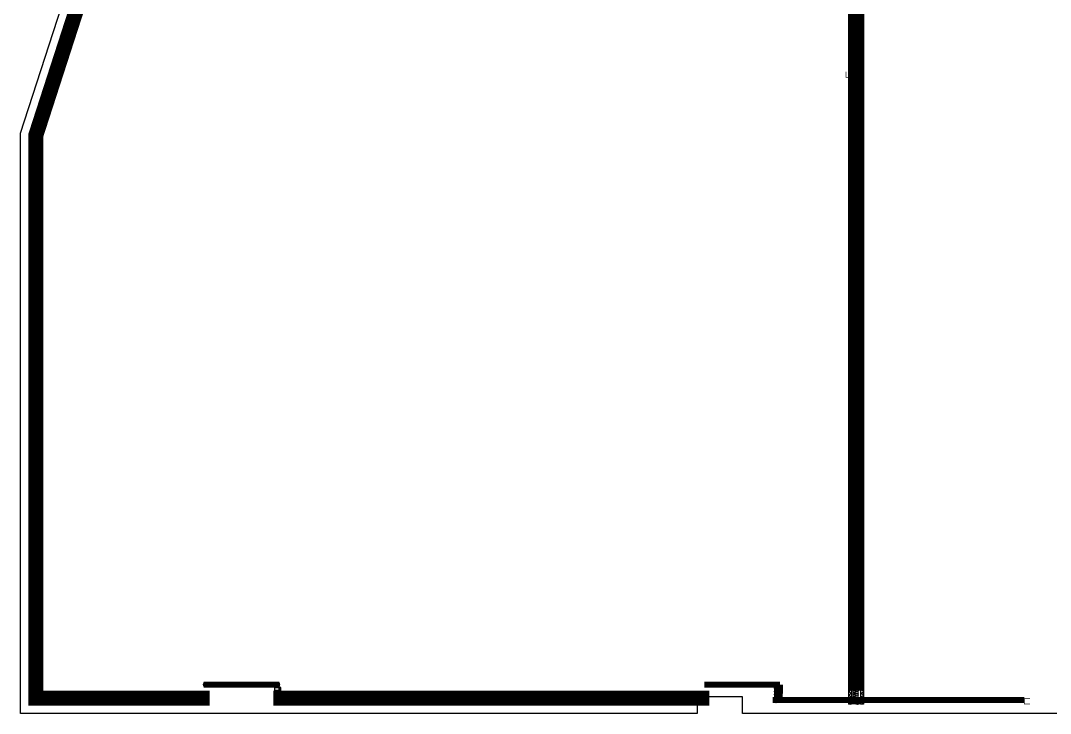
# Model space of a CAD drawing. Extents: x -1313754 to 847533, y 489853 to 941203.
# Drawn here: x -1254554 to -1220534, y 741120 to 764002 of the extents above; entities that cross this region are included whole.
import ezdxf

# ---------------------------------------------------------------- set-up
doc = ezdxf.new("R2010")
doc.units = 0
doc.header["$LTSCALE"] = 1000
doc.header["$MEASUREMENT"] = 0
doc.layers.get('Defpoints').update_dxf_attribs({"color": 210})
for name, color, linetype in [('99平面图例外参$0$A-HATCH-2', 251, 'Continuous'), ('A-HATCH-2', 251, 'Continuous'), ('A-HRAIL', 173, 'Continuous'), ('A-LIN-V', 9, 'Continuous'), ('A-SFCE', 30, 'Continuous'), ('A-彩色打印层', 12, 'Continuous'), ('AS-WALL', 40, 'Continuous'), ('DIM_SYMB', 3, 'Continuous'), ('PUB_HATCH', 8, 'Continuous')]:
    doc.layers.add(name, color=color, linetype=linetype)
pattern_1 = [(45, (60, 0), (-60.000061, 60.000061), []), (135, (60, 0), (-60.000061, -60.000061), [])]

# ---------------------------------------------------------------- blocks, each defined once
blk = doc.blocks.new('234234werwer')
at = {"layer": 'Defpoints'}
blk.add_lwpolyline([(573850, -81700), (558850, -81700), (558850, -81150), (557350, -81150), (557350, -81700), (542350, -81700), (542350, -81150), (540850, -81150), (540850, -81700), (525850, -81700), (525850, -81150), (524350, -81150), (524350, -81700), (502000, -81700), (502000, -62537), (525438, 9700)], dxfattribs=at)
blk = doc.blocks.new('3333')
at = {"layer": 'A-SFCE', "const_width": 20}
blk.add_lwpolyline([(-227064, 766320), (-227064, 766510), (-227244, 766510), (-227244, 766320)], dxfattribs=at)
blk = doc.blocks.new('99平面图例外参$0$$LinePat$填挖边坡')
at = {"color": 0}
for p, q in [((0, 0), (0, -1500)), ((300, 0), (300, -600))]:
    blk.add_line(p, q, dxfattribs=at)
at = {"layer": 'Defpoints', "color": 0}
blk.add_point((600, 0), dxfattribs=at)
blk = doc.blocks.new('99平面图例外参$0$$LinePat$圆环')
for points in [[(0, 150), (300, 150)], [(0, 0), (300, 0)], [(0, -150), (300, -150)]]:
    blk.add_lwpolyline(points)
at = {"color": 0}
blk.add_circle((150, 0), 150, dxfattribs=at)
blk = doc.blocks.new('34242343243')
at = {"layer": 'A-HRAIL'}
blk.add_line((-246004, 742020), (-246004, 742120), dxfattribs=at)
at = {"layer": 'A-LIN-V'}
for p, q in [((-254054, 760690), (-245625, 786670)), ((-253854, 760659), (-245414, 786670)), ((-254054, 757820), (-254054, 760690)), ((-253854, 757620), (-253854, 760659)), ((-254204, 741816), (-254204, 757820)), ((-254204, 757820), (-254004, 757820)), ((-254004, 741816), (-254004, 757820)), ((-254004, 757620), (-253854, 757620)), ((-248854, 741670), (-253654, 741670)), ((-253654, 741670), (-253654, 741470)), ((-248854, 741670), (-248854, 741470)), ((-246154, 741970), (-245954, 741970)), ((-246154, 741470), (-246154, 741970)), ((-245954, 741670), (-245954, 741970)), ((-232154, 741670), (-245954, 741670)), ((-232154, 741670), (-232154, 741470)), ((-248854, 741470), (-253654, 741470)), ((-232154, 741470), (-246154, 741470))]:
    blk.add_line(p, q, dxfattribs=at)
at = {"layer": '99平面图例外参$0$A-HATCH-2', "color": 203, "yscale": 0.1333333333333333, "zscale": 0.1333333333333333}
for p, xscale, rotation in [((-252866, 763705), 0.1334514799811418, 252.0237134181383), ((-252841, 763781), 0.1334514799811418, 252.0237134181383), ((-252816, 763857), 0.1334514799811418, 252.0237134181383), ((-252792, 763934), 0.1334514799811418, 252.0237134181383), ((-252767, 764010), 0.1334514799811418, 252.0237134181383), ((-252965, 763400), 0.1334514799811418, 252.0237134181383), ((-252940, 763477), 0.1334514799811418, 252.0237134181383), ((-252915, 763553), 0.1334514799811418, 252.0237134181383), ((-252890, 763629), 0.1334514799811418, 252.0237134181383), ((-253088, 763020), 0.1334514799811418, 252.0237134181383), ((-253063, 763096), 0.1334514799811418, 252.0237134181383), ((-253039, 763172), 0.1334514799811418, 252.0237134181383), ((-253014, 763248), 0.1334514799811418, 252.0237134181383), ((-252989, 763324), 0.1334514799811418, 252.0237134181383), ((-253187, 762715), 0.1334514799811418, 252.0237134181383), ((-253162, 762791), 0.1334514799811418, 252.0237134181383), ((-253138, 762867), 0.1334514799811418, 252.0237134181383), ((-253113, 762943), 0.1334514799811418, 252.0237134181383), ((-253311, 762334), 0.1334514799811418, 252.0237134181383), ((-253286, 762410), 0.1334514799811418, 252.0237134181383), ((-253261, 762486), 0.1334514799811418, 252.0237134181383), ((-253236, 762563), 0.1334514799811418, 252.0237134181383), ((-253212, 762639), 0.1334514799811418, 252.0237134181383), ((-253409, 762029), 0.1334514799811418, 252.0237134181383), ((-253385, 762106), 0.1334514799811418, 252.0237134181383), ((-253360, 762182), 0.1334514799811418, 252.0237134181383), ((-253335, 762258), 0.1334514799811418, 252.0237134181383), ((-253508, 761725), 0.1334514799811418, 252.0237134181383), ((-253484, 761801), 0.1334514799811418, 252.0237134181383), ((-253459, 761877), 0.1334514799811418, 252.0237134181383), ((-253434, 761953), 0.1334514799811418, 252.0237134181383), ((-253632, 761344), 0.1334514799811418, 252.0237134181383), ((-253607, 761420), 0.1334514799811418, 252.0237134181383), ((-253582, 761496), 0.1334514799811418, 252.0237134181383), ((-253558, 761573), 0.1334514799811418, 252.0237134181383), ((-253533, 761649), 0.1334514799811418, 252.0237134181383), ((-253731, 761039), 0.1334514799811418, 252.0237134181383), ((-253706, 761116), 0.1334514799811418, 252.0237134181383), ((-253681, 761192), 0.1334514799811418, 252.0237134181383), ((-253656, 761268), 0.1334514799811418, 252.0237134181383), ((-253829, 760735), 0.1334514799811418, 252.0237134181383), ((-253805, 760811), 0.1334514799811418, 252.0237134181383), ((-253780, 760887), 0.1334514799811418, 252.0237134181383), ((-253755, 760963), 0.1334514799811418, 252.0237134181383), ((-253854, 760659), 0.1368728672114918, 270.00000000081), ((-253854, 760576), 0.1368728672114918, 270.00000000081), ((-253854, 760494), 0.1368728672114918, 270.00000000081), ((-253854, 760412), 0.1368728672114918, 270.00000000081), ((-253854, 760330), 0.1368728672114918, 270.00000000081), ((-253854, 760248), 0.1368728672114918, 270.00000000081), ((-253854, 760166), 0.1368728672114918, 270.00000000081), ((-253854, 760084), 0.1368728672114918, 270.00000000081), ((-253854, 760002), 0.1368728672114918, 270.00000000081), ((-253854, 759919), 0.1368728672114918, 270.00000000081), ((-253854, 759837), 0.1368728672114918, 270.00000000081), ((-253854, 759755), 0.1368728672114918, 270.00000000081), ((-253854, 759673), 0.1368728672114918, 270.00000000081), ((-253854, 759591), 0.1368728672114918, 270.00000000081), ((-253854, 759509), 0.1368728672114918, 270.00000000081), ((-253854, 759427), 0.1368728672114918, 270.00000000081), ((-253854, 759345), 0.1368728672114918, 270.00000000081), ((-253854, 759262), 0.1368728672114918, 270.00000000081), ((-253854, 759180), 0.1368728672114918, 270.00000000081), ((-253854, 759098), 0.1368728672114918, 270.00000000081), ((-253854, 759016), 0.1368728672114918, 270.00000000081), ((-253854, 758934), 0.1368728672114918, 270.00000000081), ((-253854, 758852), 0.1368728672114918, 270.00000000081), ((-253854, 758770), 0.1368728672114918, 270.00000000081), ((-253854, 758688), 0.1368728672114918, 270.00000000081), ((-253854, 758605), 0.1368728672114918, 270.00000000081), ((-253854, 758523), 0.1368728672114918, 270.00000000081), ((-253854, 758441), 0.1368728672114918, 270.00000000081), ((-253854, 758359), 0.1368728672114918, 270.00000000081), ((-253854, 758277), 0.1368728672114918, 270.00000000081), ((-253854, 758195), 0.1368728672114918, 270.00000000081), ((-253854, 758113), 0.1368728672114918, 270.00000000081), ((-253854, 758031), 0.1368728672114918, 270.00000000081), ((-253854, 757948), 0.1368728672114918, 270.00000000081), ((-253854, 757866), 0.1368728672114918, 270.00000000081), ((-253854, 757784), 0.1368728672114918, 270.00000000081), ((-253854, 757702), 0.1368728672114918, 270.00000000081), ((-254004, 757620), 0.1337055837563777, 270.0000000008099), ((-254004, 757540), 0.1337055837563777, 270.0000000008099), ((-254004, 757460), 0.1337055837563777, 270.0000000008099), ((-254004, 757379), 0.1337055837563777, 270.0000000008099), ((-254004, 757299), 0.1337055837563777, 270.0000000008099), ((-254004, 757219), 0.1337055837563777, 270.0000000008099), ((-254004, 757139), 0.1337055837563777, 270.0000000008099), ((-254004, 757058), 0.1337055837563777, 270.0000000008099), ((-254004, 756978), 0.1337055837563777, 270.0000000008099), ((-254004, 756898), 0.1337055837563777, 270.0000000008099), ((-254004, 756818), 0.1337055837563777, 270.0000000008099), ((-254004, 756738), 0.1337055837563777, 270.0000000008099), ((-254004, 756657), 0.1337055837563777, 270.0000000008099), ((-254004, 756577), 0.1337055837563777, 270.0000000008099), ((-254004, 756497), 0.1337055837563777, 270.0000000008099), ((-254004, 756417), 0.1337055837563777, 270.0000000008099), ((-254004, 756336), 0.1337055837563777, 270.0000000008099), ((-254004, 756256), 0.1337055837563777, 270.0000000008099), ((-254004, 756176), 0.1337055837563777, 270.0000000008099), ((-254004, 756096), 0.1337055837563777, 270.0000000008099), ((-254004, 756016), 0.1337055837563777, 270.0000000008099), ((-254004, 755935), 0.1337055837563777, 270.0000000008099), ((-254004, 755855), 0.1337055837563777, 270.0000000008099), ((-254004, 755775), 0.1337055837563777, 270.0000000008099), ((-254004, 755695), 0.1337055837563777, 270.0000000008099), ((-254004, 755614), 0.1337055837563777, 270.0000000008099), ((-254004, 755534), 0.1337055837563777, 270.0000000008099), ((-254004, 755454), 0.1337055837563777, 270.0000000008099), ((-254004, 755374), 0.1337055837563777, 270.0000000008099), ((-254004, 755294), 0.1337055837563777, 270.0000000008099), ((-254004, 755213), 0.1337055837563777, 270.0000000008099), ((-254004, 755133), 0.1337055837563777, 270.0000000008099), ((-254004, 755053), 0.1337055837563777, 270.0000000008099), ((-254004, 754973), 0.1337055837563777, 270.0000000008099), ((-254004, 754892), 0.1337055837563777, 270.0000000008099), ((-254004, 754812), 0.1337055837563777, 270.0000000008099), ((-254004, 754732), 0.1337055837563777, 270.0000000008099), ((-254004, 754652), 0.1337055837563777, 270.0000000008099), ((-254004, 754572), 0.1337055837563777, 270.0000000008099), ((-254004, 754491), 0.1337055837563777, 270.0000000008099), ((-254004, 754411), 0.1337055837563777, 270.0000000008099), ((-254004, 754331), 0.1337055837563777, 270.0000000008099), ((-254004, 754251), 0.1337055837563777, 270.0000000008099), ((-254004, 754170), 0.1337055837563777, 270.0000000008099), ((-254004, 754090), 0.1337055837563777, 270.0000000008099), ((-254004, 754010), 0.1337055837563777, 270.0000000008099), ((-254004, 753930), 0.1337055837563777, 270.0000000008099), ((-254004, 753850), 0.1337055837563777, 270.0000000008099), ((-254004, 753769), 0.1337055837563777, 270.0000000008099), ((-254004, 753689), 0.1337055837563777, 270.0000000008099), ((-254004, 753609), 0.1337055837563777, 270.0000000008099), ((-254004, 753529), 0.1337055837563777, 270.0000000008099), ((-254004, 753448), 0.1337055837563777, 270.0000000008099), ((-254004, 753368), 0.1337055837563777, 270.0000000008099), ((-254004, 753288), 0.1337055837563777, 270.0000000008099), ((-254004, 753208), 0.1337055837563777, 270.0000000008099), ((-254004, 753127), 0.1337055837563777, 270.0000000008099), ((-254004, 753047), 0.1337055837563777, 270.0000000008099), ((-254004, 752967), 0.1337055837563777, 270.0000000008099), ((-254004, 752887), 0.1337055837563777, 270.0000000008099), ((-254004, 752807), 0.1337055837563777, 270.0000000008099), ((-254004, 752726), 0.1337055837563777, 270.0000000008099), ((-254004, 752646), 0.1337055837563777, 270.0000000008099), ((-254004, 752566), 0.1337055837563777, 270.0000000008099), ((-254004, 752486), 0.1337055837563777, 270.0000000008099), ((-254004, 752405), 0.1337055837563777, 270.0000000008099), ((-254004, 752325), 0.1337055837563777, 270.0000000008099), ((-254004, 752245), 0.1337055837563777, 270.0000000008099), ((-254004, 752165), 0.1337055837563777, 270.0000000008099), ((-254004, 752085), 0.1337055837563777, 270.0000000008099), ((-254004, 752004), 0.1337055837563777, 270.0000000008099), ((-254004, 751924), 0.1337055837563777, 270.0000000008099), ((-254004, 751844), 0.1337055837563777, 270.0000000008099), ((-254004, 751764), 0.1337055837563777, 270.0000000008099), ((-254004, 751683), 0.1337055837563777, 270.0000000008099), ((-254004, 751603), 0.1337055837563777, 270.0000000008099), ((-254004, 751523), 0.1337055837563777, 270.0000000008099), ((-254004, 751443), 0.1337055837563777, 270.0000000008099), ((-254004, 751363), 0.1337055837563777, 270.0000000008099), ((-254004, 751282), 0.1337055837563777, 270.0000000008099), ((-254004, 751202), 0.1337055837563777, 270.0000000008099), ((-254004, 751122), 0.1337055837563777, 270.0000000008099), ((-254004, 751042), 0.1337055837563777, 270.0000000008099), ((-254004, 750961), 0.1337055837563777, 270.0000000008099), ((-254004, 750881), 0.1337055837563777, 270.0000000008099), ((-254004, 750801), 0.1337055837563777, 270.0000000008099), ((-254004, 750721), 0.1337055837563777, 270.0000000008099), ((-254004, 750641), 0.1337055837563777, 270.0000000008099), ((-254004, 750560), 0.1337055837563777, 270.0000000008099), ((-254004, 750480), 0.1337055837563777, 270.0000000008099), ((-254004, 750400), 0.1337055837563777, 270.0000000008099), ((-254004, 750320), 0.1337055837563777, 270.0000000008099), ((-254004, 750239), 0.1337055837563777, 270.0000000008099), ((-254004, 750159), 0.1337055837563777, 270.0000000008099), ((-254004, 750079), 0.1337055837563777, 270.0000000008099), ((-254004, 749999), 0.1337055837563777, 270.0000000008099), ((-254004, 749919), 0.1337055837563777, 270.0000000008099), ((-254004, 749838), 0.1337055837563777, 270.0000000008099), ((-254004, 749758), 0.1337055837563777, 270.0000000008099), ((-254004, 749678), 0.1337055837563777, 270.0000000008099), ((-254004, 749598), 0.1337055837563777, 270.0000000008099), ((-254004, 749517), 0.1337055837563777, 270.0000000008099), ((-254004, 749437), 0.1337055837563777, 270.0000000008099), ((-254004, 749357), 0.1337055837563777, 270.0000000008099), ((-254004, 749277), 0.1337055837563777, 270.0000000008099), ((-254004, 749197), 0.1337055837563777, 270.0000000008099), ((-254004, 749116), 0.1337055837563777, 270.0000000008099), ((-254004, 749036), 0.1337055837563777, 270.0000000008099), ((-254004, 748956), 0.1337055837563777, 270.0000000008099), ((-254004, 748876), 0.1337055837563777, 270.0000000008099), ((-254004, 748795), 0.1337055837563777, 270.0000000008099), ((-254004, 748715), 0.1337055837563777, 270.0000000008099), ((-254004, 748635), 0.1337055837563777, 270.0000000008099), ((-254004, 748555), 0.1337055837563777, 270.0000000008099), ((-254004, 748475), 0.1337055837563777, 270.0000000008099), ((-254004, 748394), 0.1337055837563777, 270.0000000008099), ((-254004, 748314), 0.1337055837563777, 270.0000000008099), ((-254004, 748234), 0.1337055837563777, 270.0000000008099), ((-254004, 748154), 0.1337055837563777, 270.0000000008099), ((-254004, 748073), 0.1337055837563777, 270.0000000008099), ((-254004, 747993), 0.1337055837563777, 270.0000000008099), ((-254004, 747913), 0.1337055837563777, 270.0000000008099), ((-254004, 747833), 0.1337055837563777, 270.0000000008099), ((-254004, 747753), 0.1337055837563777, 270.0000000008099), ((-254004, 747672), 0.1337055837563777, 270.0000000008099), ((-254004, 747592), 0.1337055837563777, 270.0000000008099), ((-254004, 747512), 0.1337055837563777, 270.0000000008099), ((-254004, 747432), 0.1337055837563777, 270.0000000008099), ((-254004, 747351), 0.1337055837563777, 270.0000000008099), ((-254004, 747271), 0.1337055837563777, 270.0000000008099), ((-254004, 747191), 0.1337055837563777, 270.0000000008099), ((-254004, 747111), 0.1337055837563777, 270.0000000008099), ((-254004, 747031), 0.1337055837563777, 270.0000000008099), ((-254004, 746950), 0.1337055837563777, 270.0000000008099), ((-254004, 746870), 0.1337055837563777, 270.0000000008099), ((-254004, 746790), 0.1337055837563777, 270.0000000008099), ((-254004, 746710), 0.1337055837563777, 270.0000000008099), ((-254004, 746629), 0.1337055837563777, 270.0000000008099), ((-254004, 746549), 0.1337055837563777, 270.0000000008099), ((-254004, 746469), 0.1337055837563777, 270.0000000008099), ((-254004, 746389), 0.1337055837563777, 270.0000000008099), ((-254004, 746309), 0.1337055837563777, 270.0000000008099), ((-254004, 746228), 0.1337055837563777, 270.0000000008099), ((-254004, 746148), 0.1337055837563777, 270.0000000008099), ((-254004, 746068), 0.1337055837563777, 270.0000000008099), ((-254004, 745988), 0.1337055837563777, 270.0000000008099), ((-254004, 745907), 0.1337055837563777, 270.0000000008099), ((-254004, 745827), 0.1337055837563777, 270.0000000008099), ((-254004, 745747), 0.1337055837563777, 270.0000000008099), ((-254004, 745667), 0.1337055837563777, 270.0000000008099), ((-254004, 745586), 0.1337055837563777, 270.0000000008099), ((-254004, 745506), 0.1337055837563777, 270.0000000008099), ((-254004, 745426), 0.1337055837563777, 270.0000000008099), ((-254004, 745346), 0.1337055837563777, 270.0000000008099), ((-254004, 745266), 0.1337055837563777, 270.0000000008099), ((-254004, 745185), 0.1337055837563777, 270.0000000008099), ((-254004, 745105), 0.1337055837563777, 270.0000000008099), ((-254004, 745025), 0.1337055837563777, 270.0000000008099), ((-254004, 744945), 0.1337055837563777, 270.0000000008099), ((-254004, 744864), 0.1337055837563777, 270.0000000008099), ((-254004, 744784), 0.1337055837563777, 270.0000000008099), ((-254004, 744704), 0.1337055837563777, 270.0000000008099), ((-254004, 744624), 0.1337055837563777, 270.0000000008099), ((-254004, 744544), 0.1337055837563777, 270.0000000008099), ((-254004, 744463), 0.1337055837563777, 270.0000000008099), ((-254004, 744383), 0.1337055837563777, 270.0000000008099), ((-254004, 744303), 0.1337055837563777, 270.0000000008099), ((-254004, 744223), 0.1337055837563777, 270.0000000008099), ((-254004, 744142), 0.1337055837563777, 270.0000000008099), ((-254004, 744062), 0.1337055837563777, 270.0000000008099), ((-254004, 743982), 0.1337055837563777, 270.0000000008099), ((-254004, 743902), 0.1337055837563777, 270.0000000008099), ((-254004, 743822), 0.1337055837563777, 270.0000000008099), ((-254004, 743741), 0.1337055837563777, 270.0000000008099), ((-254004, 743661), 0.1337055837563777, 270.0000000008099), ((-254004, 743581), 0.1337055837563777, 270.0000000008099), ((-254004, 743501), 0.1337055837563777, 270.0000000008099), ((-254004, 743420), 0.1337055837563777, 270.0000000008099), ((-254004, 743340), 0.1337055837563777, 270.0000000008099), ((-254004, 743260), 0.1337055837563777, 270.0000000008099), ((-254004, 743180), 0.1337055837563777, 270.0000000008099), ((-254004, 743100), 0.1337055837563777, 270.0000000008099), ((-254004, 743019), 0.1337055837563777, 270.0000000008099), ((-254004, 742939), 0.1337055837563777, 270.0000000008099), ((-254004, 742859), 0.1337055837563777, 270.0000000008099), ((-254004, 742779), 0.1337055837563777, 270.0000000008099), ((-254004, 742698), 0.1337055837563777, 270.0000000008099), ((-254004, 742618), 0.1337055837563777, 270.0000000008099), ((-254004, 742538), 0.1337055837563777, 270.0000000008099), ((-254004, 742458), 0.1337055837563777, 270.0000000008099), ((-254004, 742378), 0.1337055837563777, 270.0000000008099), ((-254004, 742297), 0.1337055837563777, 270.0000000008099), ((-254004, 742217), 0.1337055837563777, 270.0000000008099), ((-254004, 742137), 0.1337055837563777, 270.0000000008099), ((-254004, 742057), 0.1337055837563777, 270.0000000008099), ((-254004, 741976), 0.1337055837563777, 270.0000000008099), ((-254004, 741896), 0.1337055837563777, 270.0000000008099), ((-253654, 741670), 0.1333339119165046, 8.893436889840542e-11), ((-253574, 741670), 0.1333339119165046, 8.893436889840542e-11), ((-253494, 741670), 0.1333339119165046, 8.893436889840542e-11), ((-253414, 741670), 0.1333339119165046, 8.893436889840542e-11), ((-253334, 741670), 0.1333339119165046, 8.893436889840542e-11), ((-253254, 741670), 0.1333339119165046, 8.893436889840542e-11), ((-253174, 741670), 0.1333339119165046, 8.893436889840542e-11), ((-253094, 741670), 0.1333339119165046, 8.893436889840542e-11), ((-253014, 741670), 0.1333339119165046, 8.893436889840542e-11), ((-252934, 741670), 0.1333339119165046, 8.893436889840542e-11), ((-252854, 741670), 0.1333339119165046, 8.893436889840542e-11), ((-252774, 741670), 0.1333339119165046, 8.893436889840542e-11), ((-252694, 741670), 0.1333339119165046, 8.893436889840542e-11), ((-252614, 741670), 0.1333339119165046, 8.893436889840542e-11), ((-252534, 741670), 0.1333339119165046, 8.893436889840542e-11), ((-252454, 741670), 0.1333339119165046, 8.893436889840542e-11), ((-252374, 741670), 0.1333339119165046, 8.893436889840542e-11), ((-252294, 741670), 0.1333339119165046, 8.893436889840542e-11), ((-252214, 741670), 0.1333339119165046, 8.893436889840542e-11), ((-252134, 741670), 0.1333339119165046, 8.893436889840542e-11), ((-252054, 741670), 0.1333339119165046, 8.893436889840542e-11), ((-251974, 741670), 0.1333339119165046, 8.893436889840542e-11), ((-251894, 741670), 0.1333339119165046, 8.893436889840542e-11), ((-251814, 741670), 0.1333339119165046, 8.893436889840542e-11), ((-251734, 741670), 0.1333339119165046, 8.893436889840542e-11), ((-251654, 741670), 0.1333339119165046, 8.893436889840542e-11), ((-251574, 741670), 0.1333339119165046, 8.893436889840542e-11), ((-251494, 741670), 0.1333339119165046, 8.893436889840542e-11), ((-251414, 741670), 0.1333339119165046, 8.893436889840542e-11), ((-251334, 741670), 0.1333339119165046, 8.893436889840542e-11), ((-251254, 741670), 0.1333339119165046, 8.893436889840542e-11), ((-251174, 741670), 0.1333339119165046, 8.893436889840542e-11), ((-251094, 741670), 0.1333339119165046, 8.893436889840542e-11), ((-251014, 741670), 0.1333339119165046, 8.893436889840542e-11), ((-250934, 741670), 0.1333339119165046, 8.893436889840542e-11), ((-250854, 741670), 0.1333339119165046, 8.893436889840542e-11), ((-250774, 741670), 0.1333339119165046, 8.893436889840542e-11), ((-250694, 741670), 0.1333339119165046, 8.893436889840542e-11), ((-250614, 741670), 0.1333339119165046, 8.893436889840542e-11), ((-250534, 741670), 0.1333339119165046, 8.893436889840542e-11), ((-250454, 741670), 0.1333339119165046, 8.893436889840542e-11), ((-250374, 741670), 0.1333339119165046, 8.893436889840542e-11), ((-250294, 741670), 0.1333339119165046, 8.893436889840542e-11), ((-250214, 741670), 0.1333339119165046, 8.893436889840542e-11), ((-250134, 741670), 0.1333339119165046, 8.893436889840542e-11), ((-250054, 741670), 0.1333339119165046, 8.893436889840542e-11), ((-249974, 741670), 0.1333339119165046, 8.893436889840542e-11), ((-249894, 741670), 0.1333339119165046, 8.893436889840542e-11), ((-249814, 741670), 0.1333339119165046, 8.893436889840542e-11), ((-249734, 741670), 0.1333339119165046, 8.893436889840542e-11), ((-249654, 741670), 0.1333339119165046, 8.893436889840542e-11), ((-249574, 741670), 0.1333339119165046, 8.893436889840542e-11), ((-249494, 741670), 0.1333339119165046, 8.893436889840542e-11), ((-249414, 741670), 0.1333339119165046, 8.893436889840542e-11), ((-249334, 741670), 0.1333339119165046, 8.893436889840542e-11), ((-249254, 741670), 0.1333339119165046, 8.893436889840542e-11), ((-249174, 741670), 0.1333339119165046, 8.893436889840542e-11), ((-249094, 741670), 0.1333339119165046, 8.893436889840542e-11), ((-249014, 741670), 0.1333339119165046, 8.893436889840542e-11), ((-248934, 741670), 0.1333339119165046, 8.893436889840542e-11), ((-245954, 741970), 0.1527777777822404, 270.0000000008095), ((-245954, 741878), 0.1527777777822404, 270.0000000008095), ((-245954, 741787), 0.1527777777822404, 270.0000000008095), ((-245954, 741695), 0.1527777777822404, 270.0000000008095), ((-246004, 741670), 0.1334296724318178, 8.813209458587274e-11), ((-245924, 741670), 0.1334296724318178, 8.813209458587274e-11), ((-245844, 741670), 0.1334296724318178, 8.813209458587274e-11), ((-245764, 741670), 0.1334296724318178, 8.813209458587274e-11), ((-245684, 741670), 0.1334296724318178, 8.813209458587274e-11), ((-245604, 741670), 0.1334296724318178, 8.813209458587274e-11), ((-245524, 741670), 0.1334296724318178, 8.813209458587274e-11), ((-245444, 741670), 0.1334296724318178, 8.813209458587274e-11), ((-245364, 741670), 0.1334296724318178, 8.813209458587274e-11), ((-245284, 741670), 0.1334296724318178, 8.813209458587274e-11), ((-245204, 741670), 0.1334296724318178, 8.813209458587274e-11), ((-245124, 741670), 0.1334296724318178, 8.813209458587274e-11), ((-245043, 741670), 0.1334296724318178, 8.813209458587274e-11), ((-244963, 741670), 0.1334296724318178, 8.813209458587274e-11), ((-244883, 741670), 0.1334296724318178, 8.813209458587274e-11), ((-244803, 741670), 0.1334296724318178, 8.813209458587274e-11), ((-244723, 741670), 0.1334296724318178, 8.813209458587274e-11), ((-244643, 741670), 0.1334296724318178, 8.813209458587274e-11), ((-244563, 741670), 0.1334296724318178, 8.813209458587274e-11), ((-244483, 741670), 0.1334296724318178, 8.813209458587274e-11), ((-244403, 741670), 0.1334296724318178, 8.813209458587274e-11), ((-244323, 741670), 0.1334296724318178, 8.813209458587274e-11), ((-244243, 741670), 0.1334296724318178, 8.813209458587274e-11), ((-244163, 741670), 0.1334296724318178, 8.813209458587274e-11), ((-244083, 741670), 0.1334296724318178, 8.813209458587274e-11), ((-244003, 741670), 0.1334296724318178, 8.813209458587274e-11), ((-243923, 741670), 0.1334296724318178, 8.813209458587274e-11), ((-243843, 741670), 0.1334296724318178, 8.813209458587274e-11), ((-243763, 741670), 0.1334296724318178, 8.813209458587274e-11), ((-243683, 741670), 0.1334296724318178, 8.813209458587274e-11), ((-243602, 741670), 0.1334296724318178, 8.813209458587274e-11), ((-243522, 741670), 0.1334296724318178, 8.813209458587274e-11), ((-243442, 741670), 0.1334296724318178, 8.813209458587274e-11), ((-243362, 741670), 0.1334296724318178, 8.813209458587274e-11), ((-243282, 741670), 0.1334296724318178, 8.813209458587274e-11), ((-243202, 741670), 0.1334296724318178, 8.813209458587274e-11), ((-243122, 741670), 0.1334296724318178, 8.813209458587274e-11), ((-243042, 741670), 0.1334296724318178, 8.813209458587274e-11), ((-242962, 741670), 0.1334296724318178, 8.813209458587274e-11), ((-242882, 741670), 0.1334296724318178, 8.813209458587274e-11), ((-242802, 741670), 0.1334296724318178, 8.813209458587274e-11), ((-242722, 741670), 0.1334296724318178, 8.813209458587274e-11), ((-242642, 741670), 0.1334296724318178, 8.813209458587274e-11), ((-242562, 741670), 0.1334296724318178, 8.813209458587274e-11), ((-242482, 741670), 0.1334296724318178, 8.813209458587274e-11), ((-242402, 741670), 0.1334296724318178, 8.813209458587274e-11), ((-242322, 741670), 0.1334296724318178, 8.813209458587274e-11), ((-242241, 741670), 0.1334296724318178, 8.813209458587274e-11), ((-242161, 741670), 0.1334296724318178, 8.813209458587274e-11), ((-242081, 741670), 0.1334296724318178, 8.813209458587274e-11), ((-242001, 741670), 0.1334296724318178, 8.813209458587274e-11), ((-241921, 741670), 0.1334296724318178, 8.813209458587274e-11), ((-241841, 741670), 0.1334296724318178, 8.813209458587274e-11), ((-241761, 741670), 0.1334296724318178, 8.813209458587274e-11), ((-241681, 741670), 0.1334296724318178, 8.813209458587274e-11), ((-241601, 741670), 0.1334296724318178, 8.813209458587274e-11), ((-241521, 741670), 0.1334296724318178, 8.813209458587274e-11), ((-241441, 741670), 0.1334296724318178, 8.813209458587274e-11), ((-241361, 741670), 0.1334296724318178, 8.813209458587274e-11), ((-241281, 741670), 0.1334296724318178, 8.813209458587274e-11), ((-241201, 741670), 0.1334296724318178, 8.813209458587274e-11), ((-241121, 741670), 0.1334296724318178, 8.813209458587274e-11), ((-241041, 741670), 0.1334296724318178, 8.813209458587274e-11), ((-240961, 741670), 0.1334296724318178, 8.813209458587274e-11), ((-240880, 741670), 0.1334296724318178, 8.813209458587274e-11), ((-240800, 741670), 0.1334296724318178, 8.813209458587274e-11), ((-240720, 741670), 0.1334296724318178, 8.813209458587274e-11), ((-240640, 741670), 0.1334296724318178, 8.813209458587274e-11), ((-240560, 741670), 0.1334296724318178, 8.813209458587274e-11), ((-240480, 741670), 0.1334296724318178, 8.813209458587274e-11), ((-240400, 741670), 0.1334296724318178, 8.813209458587274e-11), ((-240320, 741670), 0.1334296724318178, 8.813209458587274e-11), ((-240240, 741670), 0.1334296724318178, 8.813209458587274e-11), ((-240160, 741670), 0.1334296724318178, 8.813209458587274e-11), ((-240080, 741670), 0.1334296724318178, 8.813209458587274e-11), ((-240000, 741670), 0.1334296724318178, 8.813209458587274e-11), ((-239920, 741670), 0.1334296724318178, 8.813209458587274e-11), ((-239840, 741670), 0.1334296724318178, 8.813209458587274e-11), ((-239760, 741670), 0.1334296724318178, 8.813209458587274e-11), ((-239680, 741670), 0.1334296724318178, 8.813209458587274e-11), ((-239600, 741670), 0.1334296724318178, 8.813209458587274e-11), ((-239520, 741670), 0.1334296724318178, 8.813209458587274e-11), ((-239439, 741670), 0.1334296724318178, 8.813209458587274e-11), ((-239359, 741670), 0.1334296724318178, 8.813209458587274e-11), ((-239279, 741670), 0.1334296724318178, 8.813209458587274e-11), ((-239199, 741670), 0.1334296724318178, 8.813209458587274e-11), ((-239119, 741670), 0.1334296724318178, 8.813209458587274e-11), ((-239039, 741670), 0.1334296724318178, 8.813209458587274e-11), ((-238959, 741670), 0.1334296724318178, 8.813209458587274e-11), ((-238879, 741670), 0.1334296724318178, 8.813209458587274e-11), ((-238799, 741670), 0.1334296724318178, 8.813209458587274e-11), ((-238719, 741670), 0.1334296724318178, 8.813209458587274e-11), ((-238639, 741670), 0.1334296724318178, 8.813209458587274e-11), ((-238559, 741670), 0.1334296724318178, 8.813209458587274e-11), ((-238479, 741670), 0.1334296724318178, 8.813209458587274e-11), ((-238399, 741670), 0.1334296724318178, 8.813209458587274e-11), ((-238319, 741670), 0.1334296724318178, 8.813209458587274e-11), ((-238239, 741670), 0.1334296724318178, 8.813209458587274e-11), ((-238159, 741670), 0.1334296724318178, 8.813209458587274e-11), ((-238078, 741670), 0.1334296724318178, 8.813209458587274e-11), ((-237998, 741670), 0.1334296724318178, 8.813209458587274e-11), ((-237918, 741670), 0.1334296724318178, 8.813209458587274e-11), ((-237838, 741670), 0.1334296724318178, 8.813209458587274e-11), ((-237758, 741670), 0.1334296724318178, 8.813209458587274e-11), ((-237678, 741670), 0.1334296724318178, 8.813209458587274e-11), ((-237598, 741670), 0.1334296724318178, 8.813209458587274e-11), ((-237518, 741670), 0.1334296724318178, 8.813209458587274e-11), ((-237438, 741670), 0.1334296724318178, 8.813209458587274e-11), ((-237358, 741670), 0.1334296724318178, 8.813209458587274e-11), ((-237278, 741670), 0.1334296724318178, 8.813209458587274e-11), ((-237198, 741670), 0.1334296724318178, 8.813209458587274e-11), ((-237118, 741670), 0.1334296724318178, 8.813209458587274e-11), ((-237038, 741670), 0.1334296724318178, 8.813209458587274e-11), ((-236958, 741670), 0.1334296724318178, 8.813209458587274e-11), ((-236878, 741670), 0.1334296724318178, 8.813209458587274e-11), ((-236798, 741670), 0.1334296724318178, 8.813209458587274e-11), ((-236717, 741670), 0.1334296724318178, 8.813209458587274e-11), ((-236637, 741670), 0.1334296724318178, 8.813209458587274e-11), ((-236557, 741670), 0.1334296724318178, 8.813209458587274e-11), ((-236477, 741670), 0.1334296724318178, 8.813209458587274e-11), ((-236397, 741670), 0.1334296724318178, 8.813209458587274e-11), ((-236317, 741670), 0.1334296724318178, 8.813209458587274e-11), ((-236237, 741670), 0.1334296724318178, 8.813209458587274e-11), ((-236157, 741670), 0.1334296724318178, 8.813209458587274e-11), ((-236077, 741670), 0.1334296724318178, 8.813209458587274e-11), ((-235997, 741670), 0.1334296724318178, 8.813209458587274e-11), ((-235917, 741670), 0.1334296724318178, 8.813209458587274e-11), ((-235837, 741670), 0.1334296724318178, 8.813209458587274e-11), ((-235757, 741670), 0.1334296724318178, 8.813209458587274e-11), ((-235677, 741670), 0.1334296724318178, 8.813209458587274e-11), ((-235597, 741670), 0.1334296724318178, 8.813209458587274e-11), ((-235517, 741670), 0.1334296724318178, 8.813209458587274e-11), ((-235437, 741670), 0.1334296724318178, 8.813209458587274e-11), ((-235356, 741670), 0.1334296724318178, 8.813209458587274e-11), ((-235276, 741670), 0.1334296724318178, 8.813209458587274e-11), ((-235196, 741670), 0.1334296724318178, 8.813209458587274e-11), ((-235116, 741670), 0.1334296724318178, 8.813209458587274e-11), ((-235036, 741670), 0.1334296724318178, 8.813209458587274e-11), ((-234956, 741670), 0.1334296724318178, 8.813209458587274e-11), ((-234876, 741670), 0.1334296724318178, 8.813209458587274e-11), ((-234796, 741670), 0.1334296724318178, 8.813209458587274e-11), ((-234716, 741670), 0.1334296724318178, 8.813209458587274e-11), ((-234636, 741670), 0.1334296724318178, 8.813209458587274e-11), ((-234556, 741670), 0.1334296724318178, 8.813209458587274e-11), ((-234476, 741670), 0.1334296724318178, 8.813209458587274e-11), ((-234396, 741670), 0.1334296724318178, 8.813209458587274e-11), ((-234316, 741670), 0.1334296724318178, 8.813209458587274e-11), ((-234236, 741670), 0.1334296724318178, 8.813209458587274e-11), ((-234156, 741670), 0.1334296724318178, 8.813209458587274e-11), ((-234076, 741670), 0.1334296724318178, 8.813209458587274e-11), ((-233996, 741670), 0.1334296724318178, 8.813209458587274e-11), ((-233915, 741670), 0.1334296724318178, 8.813209458587274e-11), ((-233835, 741670), 0.1334296724318178, 8.813209458587274e-11), ((-233755, 741670), 0.1334296724318178, 8.813209458587274e-11), ((-233675, 741670), 0.1334296724318178, 8.813209458587274e-11), ((-233595, 741670), 0.1334296724318178, 8.813209458587274e-11), ((-233515, 741670), 0.1334296724318178, 8.813209458587274e-11), ((-233435, 741670), 0.1334296724318178, 8.813209458587274e-11), ((-233355, 741670), 0.1334296724318178, 8.813209458587274e-11), ((-233275, 741670), 0.1334296724318178, 8.813209458587274e-11), ((-233195, 741670), 0.1334296724318178, 8.813209458587274e-11), ((-233115, 741670), 0.1334296724318178, 8.813209458587274e-11), ((-233035, 741670), 0.1334296724318178, 8.813209458587274e-11), ((-232955, 741670), 0.1334296724318178, 8.813209458587274e-11), ((-232875, 741670), 0.1334296724318178, 8.813209458587274e-11), ((-232795, 741670), 0.1334296724318178, 8.813209458587274e-11), ((-232715, 741670), 0.1334296724318178, 8.813209458587274e-11), ((-232635, 741670), 0.1334296724318178, 8.813209458587274e-11), ((-232554, 741670), 0.1334296724318178, 8.813209458587274e-11), ((-232474, 741670), 0.1334296724318178, 8.813209458587274e-11), ((-232394, 741670), 0.1334296724318178, 8.813209458587274e-11), ((-232314, 741670), 0.1334296724318178, 8.813209458587274e-11), ((-232234, 741670), 0.1334296724318178, 8.813209458587274e-11), ((-245954, 741603), 0.1527777777822404, 270.0000000008095), ((-245954, 741512), 0.1527777777822404, 270.0000000008095)]:
    blk.add_blockref('99平面图例外参$0$$LinePat$填挖边坡', p, dxfattribs=dict(at, xscale=xscale, rotation=rotation))
at = {"layer": 'A-HRAIL'}
for p, xscale, yscale, zscale, rotation in [((-248414, 742070), 0.3346638894417594, 0.3333333333333333, 0.3333333333333333, 180), ((-248313, 742070), 0.3346638894417594, 0.3333333333333333, 0.3333333333333333, 180), ((-248213, 742070), 0.3346638894417594, 0.3333333333333333, 0.3333333333333333, 180), ((-248113, 742070), 0.3346638894417594, 0.3333333333333333, 0.3333333333333333, 180), ((-248012, 742070), 0.3346638894417594, 0.3333333333333333, 0.3333333333333333, 180), ((-247912, 742070), 0.3346638894417594, 0.3333333333333333, 0.3333333333333333, 180), ((-247811, 742070), 0.3346638894417594, 0.3333333333333333, 0.3333333333333333, 180), ((-247711, 742070), 0.3346638894417594, 0.3333333333333333, 0.3333333333333333, 180), ((-247611, 742070), 0.3346638894417594, 0.3333333333333333, 0.3333333333333333, 180), ((-247510, 742070), 0.3346638894417594, 0.3333333333333333, 0.3333333333333333, 180), ((-247410, 742070), 0.3346638894417594, 0.3333333333333333, 0.3333333333333333, 180), ((-247309, 742070), 0.3346638894417594, 0.3333333333333333, 0.3333333333333333, 180), ((-247209, 742070), 0.3346638894417594, 0.3333333333333333, 0.3333333333333333, 180), ((-247109, 742070), 0.3346638894417594, 0.3333333333333333, 0.3333333333333333, 180), ((-247008, 742070), 0.3346638894417594, 0.3333333333333333, 0.3333333333333333, 180), ((-246908, 742070), 0.3346638894417594, 0.3333333333333333, 0.3333333333333333, 180), ((-246807, 742070), 0.3346638894417594, 0.3333333333333333, 0.3333333333333333, 180), ((-246707, 742070), 0.3346638894417594, 0.3333333333333333, 0.3333333333333333, 180), ((-246607, 742070), 0.3346638894417594, 0.3333333333333333, 0.3333333333333333, 180), ((-246506, 742070), 0.3346638894417594, 0.3333333333333333, 0.3333333333333333, 180), ((-246406, 742070), 0.3346638894417594, 0.3333333333333333, 0.3333333333333333, 180), ((-246305, 742070), 0.3346638894417594, 0.3333333333333333, 0.3333333333333333, 180), ((-246205, 742070), 0.3346638894417594, 0.3333333333333333, 0.3333333333333333, 180), ((-246105, 742070), 0.3346638894417594, 0.3333333333333333, 0.3333333333333333, 180), ((-246004, 742070), 0.3346638894417594, 0.3333333333333333, 0.3333333333333333, 180), ((-231702, 742070), 0.3412698414547707, 0.3333333333333333, 0.3333333333333333, 180), ((-231599, 742070), 0.3412698414547707, 0.3333333333333333, 0.3333333333333333, 180), ((-231497, 742070), 0.3412698414547707, 0.3333333333333333, 0.3333333333333333, 180), ((-231395, 742070), 0.3412698414547707, 0.3333333333333333, 0.3333333333333333, 180), ((-231292, 742070), 0.3412698414547707, 0.3333333333333333, 0.3333333333333333, 180), ((-231190, 742070), 0.3412698414547707, 0.3333333333333333, 0.3333333333333333, 180), ((-231088, 742070), 0.3412698414547707, 0.3333333333333333, 0.3333333333333333, 180), ((-230985, 742070), 0.3412698414547707, 0.3333333333333333, 0.3333333333333333, 180), ((-230883, 742070), 0.3412698414547707, 0.3333333333333333, 0.3333333333333333, 180), ((-230780, 742070), 0.3412698414547707, 0.3333333333333333, 0.3333333333333333, 180), ((-230678, 742070), 0.3412698414547707, 0.3333333333333333, 0.3333333333333333, 180), ((-230576, 742070), 0.3412698414547707, 0.3333333333333333, 0.3333333333333333, 180), ((-230473, 742070), 0.3412698414547707, 0.3333333333333333, 0.3333333333333333, 180), ((-230371, 742070), 0.3412698414547707, 0.3333333333333333, 0.3333333333333333, 180), ((-230268, 742070), 0.3412698414547707, 0.3333333333333333, 0.3333333333333333, 180), ((-230166, 742070), 0.3412698414547707, 0.3333333333333333, 0.3333333333333333, 180), ((-230064, 742070), 0.3412698414547707, 0.3333333333333333, 0.3333333333333333, 180), ((-229961, 742070), 0.3412698414547707, 0.3333333333333333, 0.3333333333333333, 180), ((-229859, 742070), 0.3412698414547707, 0.3333333333333333, 0.3333333333333333, 180), ((-229757, 742070), 0.3412698414547707, 0.3333333333333333, 0.3333333333333333, 180), ((-229654, 742070), 0.3412698414547707, 0.3333333333333333, 0.3333333333333333, 180), ((-229604, 742120), 0.3611111227129974, 0.3333333333333333, 0.3333333333333333, 270), ((-229604, 742012), 0.3611111227129974, 0.3333333333333333, 0.3333333333333333, 270), ((-229604, 741903), 0.3611111227129974, 0.3333333333333333, 0.3333333333333333, 270), ((-229604, 741795), 0.3611111227129974, 0.3333333333333333, 0.3333333333333333, 270), ((-229604, 741687), 0.3611111227129974, 0.3333333333333333, 0.3333333333333333, 270), ((-229604, 741578), 0.3611111227129974, 0.3333333333333333, 0.3333333333333333, 270), ((-229554, 741526), 0.3333333334374982, 0.3333333334374982, 0.3333333334374982, 180), ((-229454, 741526), 0.3333333334374982, 0.3333333334374982, 0.3333333334374982, 180), ((-229354, 741526), 0.3333333334374982, 0.3333333334374982, 0.3333333334374982, 180), ((-229254, 741526), 0.3333333334374982, 0.3333333334374982, 0.3333333334374982, 180), ((-229154, 741526), 0.3333333334374982, 0.3333333334374982, 0.3333333334374982, 180), ((-229054, 741526), 0.3333333334374982, 0.3333333334374982, 0.3333333334374982, 180), ((-228954, 741526), 0.3333333334374982, 0.3333333334374982, 0.3333333334374982, 180), ((-228854, 741526), 0.3333333334374982, 0.3333333334374982, 0.3333333334374982, 180), ((-228754, 741526), 0.3333333334374982, 0.3333333334374982, 0.3333333334374982, 180), ((-228654, 741526), 0.3333333334374982, 0.3333333334374982, 0.3333333334374982, 180), ((-228554, 741526), 0.3333333334374982, 0.3333333334374982, 0.3333333334374982, 180), ((-228454, 741526), 0.3333333334374982, 0.3333333334374982, 0.3333333334374982, 180), ((-228354, 741526), 0.3333333334374982, 0.3333333334374982, 0.3333333334374982, 180), ((-228254, 741526), 0.3333333334374982, 0.3333333334374982, 0.3333333334374982, 180), ((-228154, 741526), 0.3333333334374982, 0.3333333334374982, 0.3333333334374982, 180), ((-228054, 741526), 0.3333333334374982, 0.3333333334374982, 0.3333333334374982, 180), ((-227954, 741526), 0.3333333334374982, 0.3333333334374982, 0.3333333334374982, 180), ((-227854, 741526), 0.3333333334374982, 0.3333333334374982, 0.3333333334374982, 180), ((-227754, 741526), 0.3333333334374982, 0.3333333334374982, 0.3333333334374982, 180), ((-227654, 741526), 0.3333333334374982, 0.3333333334374982, 0.3333333334374982, 180), ((-227554, 741526), 0.3333333334374982, 0.3333333334374982, 0.3333333334374982, 180), ((-227454, 741526), 0.3333333334374982, 0.3333333334374982, 0.3333333334374982, 180), ((-227354, 741526), 0.3333333334374982, 0.3333333334374982, 0.3333333334374982, 180), ((-227254, 741526), 0.3333333334374982, 0.3333333334374982, 0.3333333334374982, 180), ((-227154, 741526), 0.3333333334374982, 0.3333333334374982, 0.3333333334374982, 180), ((-227054, 741526), 0.3333333334374982, 0.3333333334374982, 0.3333333334374982, 180), ((-226954, 741526), 0.3333333334374982, 0.3333333334374982, 0.3333333334374982, 180), ((-226854, 741526), 0.3333333334374982, 0.3333333334374982, 0.3333333334374982, 180), ((-226754, 741526), 0.3333333334374982, 0.3333333334374982, 0.3333333334374982, 180), ((-226654, 741526), 0.3333333334374982, 0.3333333334374982, 0.3333333334374982, 180), ((-226554, 741526), 0.3333333334374982, 0.3333333334374982, 0.3333333334374982, 180), ((-226454, 741526), 0.3333333334374982, 0.3333333334374982, 0.3333333334374982, 180), ((-226354, 741526), 0.3333333334374982, 0.3333333334374982, 0.3333333334374982, 180), ((-226254, 741526), 0.3333333334374982, 0.3333333334374982, 0.3333333334374982, 180), ((-226154, 741526), 0.3333333334374982, 0.3333333334374982, 0.3333333334374982, 180), ((-226054, 741526), 0.3333333334374982, 0.3333333334374982, 0.3333333334374982, 180), ((-225954, 741526), 0.3333333334374982, 0.3333333334374982, 0.3333333334374982, 180), ((-225854, 741526), 0.3333333334374982, 0.3333333334374982, 0.3333333334374982, 180), ((-225754, 741526), 0.3333333334374982, 0.3333333334374982, 0.3333333334374982, 180), ((-225654, 741526), 0.3333333334374982, 0.3333333334374982, 0.3333333334374982, 180), ((-225554, 741526), 0.3333333334374982, 0.3333333334374982, 0.3333333334374982, 180), ((-225454, 741526), 0.3333333334374982, 0.3333333334374982, 0.3333333334374982, 180), ((-225354, 741526), 0.3333333334374982, 0.3333333334374982, 0.3333333334374982, 180), ((-225254, 741526), 0.3333333334374982, 0.3333333334374982, 0.3333333334374982, 180), ((-225154, 741526), 0.3333333334374982, 0.3333333334374982, 0.3333333334374982, 180), ((-225054, 741526), 0.3333333334374982, 0.3333333334374982, 0.3333333334374982, 180), ((-224954, 741526), 0.3333333334374982, 0.3333333334374982, 0.3333333334374982, 180), ((-224854, 741526), 0.3333333334374982, 0.3333333334374982, 0.3333333334374982, 180), ((-224754, 741526), 0.3333333334374982, 0.3333333334374982, 0.3333333334374982, 180), ((-224654, 741526), 0.3333333334374982, 0.3333333334374982, 0.3333333334374982, 180), ((-224554, 741526), 0.3333333334374982, 0.3333333334374982, 0.3333333334374982, 180), ((-224454, 741526), 0.3333333334374982, 0.3333333334374982, 0.3333333334374982, 180), ((-224354, 741526), 0.3333333334374982, 0.3333333334374982, 0.3333333334374982, 180), ((-224254, 741526), 0.3333333334374982, 0.3333333334374982, 0.3333333334374982, 180), ((-224154, 741526), 0.3333333334374982, 0.3333333334374982, 0.3333333334374982, 180), ((-224054, 741526), 0.3333333334374982, 0.3333333334374982, 0.3333333334374982, 180), ((-223954, 741526), 0.3333333334374982, 0.3333333334374982, 0.3333333334374982, 180), ((-223854, 741526), 0.3333333334374982, 0.3333333334374982, 0.3333333334374982, 180), ((-223754, 741526), 0.3333333334374982, 0.3333333334374982, 0.3333333334374982, 180), ((-223654, 741526), 0.3333333334374982, 0.3333333334374982, 0.3333333334374982, 180), ((-223554, 741526), 0.3333333334374982, 0.3333333334374982, 0.3333333334374982, 180), ((-223454, 741526), 0.3333333334374982, 0.3333333334374982, 0.3333333334374982, 180), ((-223354, 741526), 0.3333333334374982, 0.3333333334374982, 0.3333333334374982, 180), ((-223254, 741526), 0.3333333334374982, 0.3333333334374982, 0.3333333334374982, 180), ((-223154, 741526), 0.3333333334374982, 0.3333333334374982, 0.3333333334374982, 180), ((-223054, 741526), 0.3333333334374982, 0.3333333334374982, 0.3333333334374982, 180), ((-222954, 741526), 0.3333333334374982, 0.3333333334374982, 0.3333333334374982, 180), ((-222854, 741526), 0.3333333334374982, 0.3333333334374982, 0.3333333334374982, 180), ((-222754, 741526), 0.3333333334374982, 0.3333333334374982, 0.3333333334374982, 180), ((-222654, 741526), 0.3333333334374982, 0.3333333334374982, 0.3333333334374982, 180), ((-222554, 741526), 0.3333333334374982, 0.3333333334374982, 0.3333333334374982, 180), ((-222454, 741526), 0.3333333334374982, 0.3333333334374982, 0.3333333334374982, 180), ((-222354, 741526), 0.3333333334374982, 0.3333333334374982, 0.3333333334374982, 180), ((-222254, 741526), 0.3333333334374982, 0.3333333334374982, 0.3333333334374982, 180), ((-222154, 741526), 0.3333333334374982, 0.3333333334374982, 0.3333333334374982, 180), ((-222054, 741526), 0.3333333334374982, 0.3333333334374982, 0.3333333334374982, 180)]:
    blk.add_blockref('99平面图例外参$0$$LinePat$圆环', p, dxfattribs=dict(at, xscale=xscale, yscale=yscale, zscale=zscale, rotation=rotation))
at = {"layer": 'A-SFCE'}
for p, xscale, rotation in [((-40, 1528640), -1, 180), ((545116, 514366), -1.000000000000023, 90)]:
    blk.add_blockref('3333', p, dxfattribs=dict(at, xscale=xscale, rotation=rotation))
blk = doc.blocks.new('CURVEPATTERNLIB$SYSLIB$岩棉板')
at = {"color": 0}
for p, q in [((0, -17), (12, -67)), ((12, -67), (24, -17))]:
    blk.add_line(p, q, dxfattribs=at)
for centre, start, end in [((12, -17), 0, 180), ((0, -67), 270, 0), ((24, -67), 180, 270)]:
    blk.add_arc(centre, 12, start, end, dxfattribs=at)
blk = doc.blocks.new('CURVEPATTERNLIB$SYSLIB$防水材料1')
at = {"layer": 'PUB_HATCH'}
h = blk.add_hatch(dxfattribs=at)
h.set_pattern_fill('ANSI31', color=256, scale=10, angle=90, style=0)
h.set_pattern_definition([(45, (-196995.837, -685381.036), (11.22532015, -11.22532015), [])])
h.paths.add_polyline_path([(35, 0), (0, 0), (0, -100), (35, -100), (35, -90), (30, -90), (30, -95), (5, -95), (5, -5), (30, -5), (30, -10), (35, -10)])
h = blk.add_hatch(dxfattribs=at)
h.set_pattern_fill('ANSI31', color=256, scale=10, angle=90, style=0)
h.set_pattern_definition([(45, (-196695.837, -685381.036), (11.22532015, -11.22532015), [])])
h.paths.add_polyline_path([(335, 0), (300, 0), (300, -100), (335, -100), (335, -90), (330, -90), (330, -95), (305, -95), (305, -5), (330, -5), (330, -10), (335, -10)])
at = {"layer": 'A-LIN-V', "extrusion": (-3.26108e-18, 2.41725e-31, -1)}
blk.add_line((600, 0), (600, -100), dxfattribs=at)
at = {"layer": 'A-LIN-V'}
for p, q in [((30, -10), (35, -10)), ((30, -90), (35, -90)), ((330, -10), (335, -10)), ((330, -90), (335, -90))]:
    blk.add_line(p, q, dxfattribs=at)
at = {"layer": 'A-LIN-V', "extrusion": (-3.26108e-18, 2.41725e-31, -1)}
for points in [[(-35, -10), (-35, 0), (0, 0), (0, -100), (-35, -100), (-35, -90)], [(-335, -10), (-335, 0), (-300, 0), (-300, -100), (-335, -100), (-335, -90)], [(-30, -10), (-30, -5), (-5, -5), (-5, -95), (-30, -95), (-30, -90)], [(-330, -10), (-330, -5), (-305, -5), (-305, -95), (-330, -95), (-330, -90)]]:
    blk.add_lwpolyline(points, dxfattribs=at)
at = {"layer": 'A-LIN-V', "xscale": 0.8142221102150538, "yscale": 0.8108108108108109, "zscale": 0.8142221102150538}
for p in [(0, -20), (20, -20), (39, -20), (59, -20), (78, -20), (98, -20), (117, -20), (137, -20), (156, -20), (176, -20), (195, -20), (215, -20), (234, -20), (254, -20), (274, -20), (293, -20), (313, -20), (332, -20), (352, -20), (371, -20), (391, -20), (410, -20), (430, -20), (449, -20), (469, -20), (489, -20), (508, -20), (528, -20), (547, -20), (567, -20), (586, -20)]:
    blk.add_blockref('CURVEPATTERNLIB$SYSLIB$岩棉板', p, dxfattribs=at)
blk = doc.blocks.new('3423433333')
at = {"layer": 'PUB_HATCH'}
h = blk.add_hatch(dxfattribs=at)
h.set_pattern_fill('多孔材料', color=256, scale=30, style=0)
h.set_pattern_definition(pattern_1)
h.paths.add_polyline_path([(-227204, 804816), (-227204, 741420), (-227104, 741420), (-227104, 804816)])
h = blk.add_hatch(dxfattribs=at)
h.set_pattern_fill('多孔材料', color=256, scale=30, style=0)
h.set_pattern_definition(pattern_1)
h.paths.add_polyline_path([(-226804, 804816), (-226804, 741420), (-226704, 741420), (-226704, 804816)])
at = {"layer": 'AS-WALL'}
for p, q in [((-227204, 804816), (-227204, 741420)), ((-227104, 804816), (-227104, 741420)), ((-226804, 804816), (-226804, 741420)), ((-226704, 804816), (-226704, 741420)), ((-227104, 741420), (-227204, 741420)), ((-226704, 741420), (-226804, 741420))]:
    blk.add_line(p, q, dxfattribs=at)
at = {"layer": 'A-HATCH-2', "xscale": 3.077989348949842, "yscale": 2.99999999998603, "zscale": 2.99999999998603, "rotation": 269.9999999967209}
for p in [(-226804, 765660), (-226804, 763795), (-226804, 761930), (-226804, 760066), (-226804, 758201), (-226804, 756337), (-226804, 754472), (-226804, 752608), (-226804, 750743), (-226804, 748878), (-226804, 747014), (-226804, 745149), (-226804, 743285)]:
    blk.add_blockref('CURVEPATTERNLIB$SYSLIB$防水材料1', p, dxfattribs=at)
blk = doc.blocks.new('w4234324333')
at = {"layer": 'A-彩色打印层', "color": 140, "const_width": 500}
for points in [[(-232270, 827570), (-254054, 760204), (-254054, 741620), (-248304, 741620)], [(-226954, 741874), (-226954, 804824)], [(-231804, 741620), (-246204, 741620)]]:
    blk.add_lwpolyline(points, dxfattribs=at)
at = {"layer": 'A-彩色打印层', "const_width": 200}
for points in [[(-246004, 742070), (-248504, 742070)], [(-229464, 742070), (-231964, 742070)], [(-229464, 742070), (-229480, 741566)], [(-229704, 741566), (-221395, 741566)]]:
    blk.add_lwpolyline(points, dxfattribs=at)

msp = doc.modelspace()

# ---------------------------------------------------------------- block references
msp.add_blockref('234234werwer', (-1756554.3, 822820))
at = {"layer": 'A-彩色打印层'}
msp.add_blockref('w4234324333', (-1000000, 0), dxfattribs=at)
at = {"layer": 'DIM_SYMB'}
for name in ['34242343243', '3423433333']:
    msp.add_blockref(name, (-1000000, 0), dxfattribs=at)

doc.saveas('drawing.dxf')
